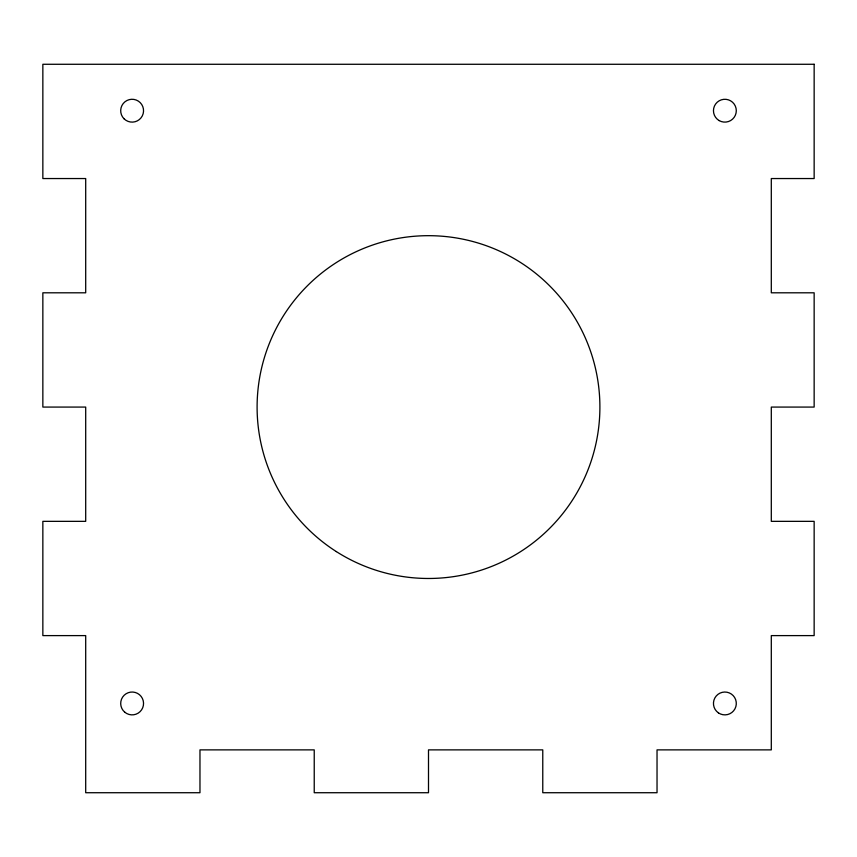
<?xml version="1.0" encoding="UTF-8"?>
<svg xmlns="http://www.w3.org/2000/svg" width="857" height="857" viewBox="0 0 857 857"><rect width="100%" height="100%" fill="white"/><g stroke="black" fill="none" stroke-linecap="round" stroke-linejoin="round"><path stroke-width="1.29" d="M814.15 64.275L42.85 64.275L42.85 178.545L85.7 178.545L85.7 292.805L42.85 292.805L42.85 407.075L85.7 407.075L85.7 521.345L42.85 521.345L42.85 635.605L85.7 635.605L85.7 792.725L199.97 792.725L199.97 749.875L314.23 749.875L314.23 792.725L428.5 792.725L428.5 749.875L542.77 749.875L542.77 792.725L657.03 792.725L657.03 749.875L771.3 749.875L771.3 635.605L814.15 635.605L814.15 521.345L771.3 521.345L771.3 407.075L814.15 407.075L814.15 292.805L771.3 292.805L771.3 178.545L814.15 178.545L814.15 64.275M719.162 120.591A11.43 11.43 0 0 0 736.302 110.692A11.43 11.43 0 0 0 719.162 100.805A11.43 11.43 0 0 0 719.162 120.591M124.04 118.78A11.43 11.43 0 0 0 143.162 113.649A11.43 11.43 0 0 0 129.161 99.658A11.43 11.43 0 0 0 124.04 118.78M124.768 712.199A11.43 11.43 0 0 0 143.376 705.45A11.43 11.43 0 0 0 128.218 692.713A11.43 11.43 0 0 0 124.768 712.199M718.412 712.874A11.43 11.43 0 0 0 736.27 704.347A11.43 11.43 0 0 0 719.955 693.142A11.43 11.43 0 0 0 718.412 712.874M336.33 551.587A171.4 171.4 0 0 0 599.729 414.649A171.4 171.4 0 0 0 349.442 255A171.4 171.4 0 0 0 336.33 551.587"/></g></svg>
